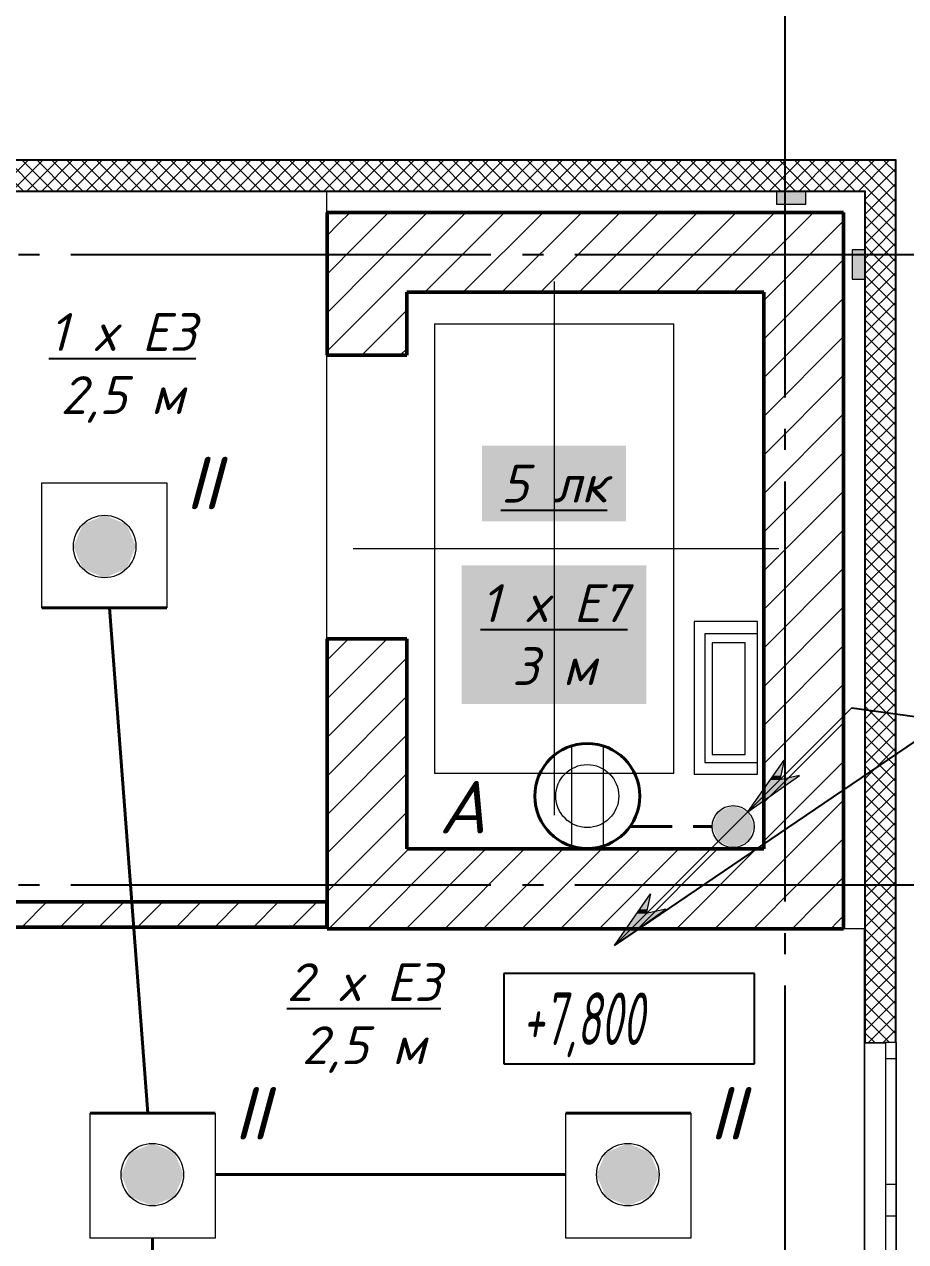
# Model space of a CAD drawing. Header units: millimetres. Extents: x 0 to 1286, y 0 to 420.
# Drawn here: x 548 to 589.9, y 262.6 to 320.6 of the extents above; entities that cross this region are included whole.
import ezdxf

# ---------------------------------------------------------------- set-up
doc = ezdxf.new("R2010")
doc.units = ezdxf.units.MM
for name, pattern in [('JIS_02_2.0', [3, 2, -1]), ('ГОСТ 2.303 5', [24, 20, -1.5, 1, -1.5]), ('СПКБ-0000-000-АР#003$0$Ashe', [300, 200, -100])]:
    doc.linetypes.add(name, pattern=pattern)
for name, color, linetype in [('Viewport1ForCustomObjects_0', 7, 'Continuous'), ('Viewport2ForCustomObjects_0', 7, 'Continuous'), ('Номер помещения', 7, 'Continuous'), ('СПКБ-0000-000-АР#003$0$Двери ArchiCAD', 7, 'Continuous'), ('СПКБ-0000-000-АР#003$0$Окна ArchiCAD', 7, 'Continuous'), ('СПКБ-0000-000-АР#003$0$Перекрытие новые', 7, 'Continuous'), ('СПКБ-0000-000-АР#003$0$Стены', 7, 'Continuous'), ('СПКБ-0000-000-АР#003$0$Фахверк', 7, 'Continuous'), ('Строительные оси', 7, 'Continuous'), ('ЭО_АВАРИЙНОЕ ОСВЕЩЕНИЕ', 7, 'Continuous'), ('ЭО_РАБОЧЕЕ ОСВЕЩЕНИЕ', 7, 'Continuous')]:
    doc.layers.add(name, color=color, linetype=linetype)
for name, color, linetype, lineweight, true_color in [('СПКБ-0000-000-АР#003$0$Двери ArchiCAD_Ном._пера__23', 7, 'Continuous', 35, 0xff6600), ('СПКБ-0000-000-АР#003$0$Двери ArchiCAD_Ном._пера__3', 7, 'Continuous', 18, 0xff6600), ('СПКБ-0000-000-АР#003$0$Двери ArchiCAD_Ном._пера__58', 7, 'Continuous', 50, 0xdf0000), ('СПКБ-0000-000-АР#003$0$Окна ArchiCAD_Ном._пера__68', 7, 'Continuous', 20, 0xfd4435), ('СПКБ-0000-000-АР#003$0$Перекрытие новые_Ном._пера__161', 7, 'Continuous', 13, 0xe11606), ('СПКБ-0000-000-АР#003$0$Стены_Ном._пера__58', 7, 'Continuous', 50, 0xdf0000), ('СПКБ-0000-000-АР#003$0$Стены_Ном._пера__68', 7, 'Continuous', 20, 0xfd4435), ('СПКБ-0000-000-АР#003$0$Фахверк_Ном._пера__102', 7, 'Continuous', 13, 0xcccccc)]:
    doc.layers.add(name, color=color, linetype=linetype, lineweight=lineweight, true_color=true_color)
for name, color, linetype, lineweight in [('СПКБ-0000-000-АР#003$0$Лифты_Ном._пера__120', 7, 'Continuous', 13), ('СПКБ-0000-000-АР#003$0$Лифты_Ном._пера__20', 1, 'Continuous', 20), ('СПКБ-0000-000-АР#003$0$Окна ArchiCAD_Ном._пера__6', 5, 'Continuous', 9), ('СПКБ-0000-000-АР#003$0$Стены_Ном._пера__20', 1, 'Continuous', 20), ('СПКБ-0000-000-АР#003$0$Фахверк_Ном._пера__1', 7, 'Continuous', 13)]:
    doc.layers.add(name, color=color, linetype=linetype, lineweight=lineweight)
doc.styles.add('1.8', font='isocpeui.ttf', dxfattribs={"height": 1.8})
doc.styles.add('2.5', font='isocpeui.ttf')
doc.styles.add('CustomTextStyle28', font='isocpeui.ttf', dxfattribs={"width": 0.601807, "height": 2.5})
pattern_1 = [(45, (0, 0), (-35.35534, 35.35534), []), (135, (0, 0), (35.35534, 35.35534), [])]
pattern_2 = [(45, (0, 0), (-91.9239, 91.9239), [])]

# ---------------------------------------------------------------- blocks, each defined once
blk = doc.blocks.new('*E601')
at = {"layer": 'Номер помещения', "color": 6, "linetype": 'Continuous'}
for p, q in [((244.979, 154.641), (233.041, 154.641)), ((233.041, 154.641), (233.041, 150.341)), ((244.979, 150.341), (244.979, 154.641)), ((233.041, 150.341), (244.979, 150.341))]:
    blk.add_line(p, q, dxfattribs=at)
at = {"layer": 'Строительные оси', "color": 3, "linetype": 'ГОСТ 2.303 5', "lineweight": 25}
for p, q in [((246.431, 202.072), (246.431, -45.143)), ((280.431, 188.857), (-283.569, 188.857)), ((280.431, 158.857), (-283.569, 158.857))]:
    blk.add_line(p, q, dxfattribs=at)
at = {"layer": 'ЭО_АВАРИЙНОЕ ОСВЕЩЕНИЕ', "color": 7, "lineweight": 0}
for p, q in [((249.623, 167.297), (243.966, 161.64)), ((244.673, 162.347), (246.394, 164.804)), ((246.394, 164.804), (246.189, 163.863)), ((244.673, 162.347), (247.13, 164.068)), ((247.13, 164.068), (246.189, 163.863)), ((243.966, 161.64), (238.309, 155.983)), ((238.309, 155.983), (240.03, 158.44)), ((240.03, 158.44), (239.825, 157.499)), ((238.309, 155.983), (240.766, 157.704)), ((240.766, 157.704), (239.825, 157.499))]:
    blk.add_line(p, q, dxfattribs=at)
at = {"layer": 'ЭО_АВАРИЙНОЕ ОСВЕЩЕНИЕ', "color": 1, "linetype": 'JIS_02_2.0', "lineweight": 40}
blk.add_line((239.055, 161.64), (242.966, 161.64), dxfattribs=at)
at = {"layer": 'ЭО_АВАРИЙНОЕ ОСВЕЩЕНИЕ', "color": 7, "lineweight": 0}
for points in [[(236.271, 165.479), (236.271, 160.709)], [(237.771, 165.479), (237.771, 160.709)]]:
    blk.add_lwpolyline(points, dxfattribs=at)
at = {"layer": 'ЭО_АВАРИЙНОЕ ОСВЕЩЕНИЕ', "color": 1, "lineweight": 40}
blk.add_circle((237.021, 163.094), 2.5, dxfattribs=at)
at = {"layer": 'ЭО_АВАРИЙНОЕ ОСВЕЩЕНИЕ', "color": 7, "lineweight": 0}
for centre, radius in [((237.021, 163.094), 1.5), ((243.966, 161.64), 1)]:
    blk.add_circle(centre, radius, dxfattribs=at)
at = {"layer": 'ЭО_АВАРИЙНОЕ ОСВЕЩЕНИЕ', "color": 1, "lineweight": 0}
for points in [[(246.394, 164.804), (245.878, 164.068), (246.233, 164.068)], [(245.878, 164.068), (245.734, 163.863), (246.189, 163.863)], [(245.878, 164.068), (246.233, 164.068), (246.189, 163.863)], [(247.13, 164.068), (246.189, 163.863), (246.838, 163.863)], [(245.734, 163.863), (246.189, 163.863), (244.673, 162.347)], [(246.189, 163.863), (246.838, 163.863), (244.673, 162.347)], [(240.03, 158.44), (239.514, 157.704), (239.869, 157.704)], [(239.514, 157.704), (239.37, 157.499), (239.825, 157.499)], [(239.514, 157.704), (239.869, 157.704), (239.825, 157.499)], [(240.766, 157.704), (239.825, 157.499), (240.474, 157.499)], [(239.37, 157.499), (239.825, 157.499), (238.309, 155.983)], [(239.825, 157.499), (240.474, 157.499), (238.309, 155.983)]]:
    blk.add_solid(points, dxfattribs=at)
at = {"layer": 'ЭО_АВАРИЙНОЕ ОСВЕЩЕНИЕ', "color": 1, "lineweight": 40}
for points in [[(243.259, 162.347), (242.966, 161.64), (244.966, 161.64)], [(243.966, 162.64), (243.259, 162.347), (244.673, 162.347)], [(243.259, 162.347), (244.673, 162.347), (244.966, 161.64)], [(242.966, 161.64), (243.259, 160.933), (244.673, 160.933)], [(242.966, 161.64), (244.966, 161.64), (244.673, 160.933)], [(243.259, 160.933), (244.673, 160.933), (243.966, 160.64)]]:
    blk.add_solid(points, dxfattribs=at)
at = {"layer": 'ЭО_РАБОЧЕЕ ОСВЕЩЕНИЕ', "color": 7, "lineweight": 0}
for p, q in [((211.047, 177.999), (216.997, 177.999)), ((211.047, 172.049), (211.047, 177.999)), ((216.997, 177.999), (216.997, 172.049)), ((213.354, 142.043), (213.354, 147.993)), ((219.304, 147.993), (219.304, 142.043)), ((235.994, 142.043), (235.994, 147.993)), ((241.944, 147.993), (241.944, 142.043)), ((219.304, 142.043), (213.354, 142.043)), ((241.944, 142.043), (235.994, 142.043))]:
    blk.add_line(p, q, dxfattribs=at)
at = {"layer": 'ЭО_РАБОЧЕЕ ОСВЕЩЕНИЕ', "color": 5, "lineweight": 40}
for p, q in [((216.997, 172.049), (211.047, 172.049)), ((216.089, 147.993), (214.262, 172.049)), ((213.354, 147.993), (219.304, 147.993)), ((235.994, 147.993), (241.944, 147.993)), ((219.304, 145.068), (235.994, 145.068)), ((216.306, 132.742), (216.31, 142.043))]:
    blk.add_line(p, q, dxfattribs=at)
at = {"layer": 'ЭО_РАБОЧЕЕ ОСВЕЩЕНИЕ', "color": 7, "lineweight": 0}
for centre in [(214.039, 174.974), (216.311, 145.068), (238.952, 145.068)]:
    blk.add_circle(centre, 1.488, dxfattribs=at)
at = {"layer": 'ЭО_РАБОЧЕЕ ОСВЕЩЕНИЕ', "color": 5, "lineweight": 0}
for points in [[(214.039, 176.462), (212.988, 176.026), (215.091, 176.026)], [(212.988, 176.026), (212.552, 174.974), (215.527, 174.974)], [(212.988, 176.026), (215.091, 176.026), (215.527, 174.974)], [(212.552, 174.974), (212.988, 173.923), (215.091, 173.923)], [(212.552, 174.974), (215.527, 174.974), (215.091, 173.923)], [(212.988, 173.923), (215.091, 173.923), (214.039, 173.487)], [(215.26, 146.119), (214.824, 145.068), (217.799, 145.068)], [(216.311, 146.555), (215.26, 146.119), (217.363, 146.119)], [(215.26, 146.119), (217.363, 146.119), (217.799, 145.068)], [(237.9, 146.119), (237.464, 145.068), (240.439, 145.068)], [(238.952, 146.555), (237.9, 146.119), (240.004, 146.119)], [(237.9, 146.119), (240.004, 146.119), (240.439, 145.068)], [(214.824, 145.068), (215.26, 144.016), (217.363, 144.016)], [(214.824, 145.068), (217.799, 145.068), (217.363, 144.016)], [(237.464, 145.068), (237.9, 144.016), (240.004, 144.016)], [(237.464, 145.068), (240.439, 145.068), (240.004, 144.016)], [(215.26, 144.016), (217.363, 144.016), (216.311, 143.58)], [(237.9, 144.016), (240.004, 144.016), (238.952, 143.58)]]:
    blk.add_solid(points, dxfattribs=at)
at = {"layer": 'Номер помещения', "color": 0, "linetype": 'Continuous', "style": 'CustomTextStyle28', "width": 0.601807}
blk.add_text('+7,800', height=2.5, dxfattribs=at).set_placement((233.941, 151.241))
blk = doc.blocks.new('СПКБ-0000-000-АР#003$0$Перекрытие_2', base_point=(22461.7, 19187.9))
at = {"layer": 'СПКБ-0000-000-АР#003$0$Перекрытие новые_Ном._пера__161', "color": 12, "linetype": 'Continuous', "lineweight": 13, "true_color": 0xe11606, "flags": 128}
blk.add_lwpolyline([(22461.7, 19187.9), (17852.7, 19187.9), (17852.7, 3579), (22462, 3579), (22462, 4190.3), (22462, 5140.3), (22462, 7088.5), (25022.7, 7088.5), (25022.7, 9974.9), (19954.3, 9975.7), (19954.3, 12754.6), (25022.7, 12758.4), (25022.7, 15678), (22461.7, 15678), (22461.7, 17613.1), (22461.7, 18563.1)], close=True, dxfattribs=at)
blk = doc.blocks.new('СПКБ-0000-000-АР#003$0$Двустворчатое Окно 19')
at = {"layer": 'СПКБ-0000-000-АР#003$0$Окна ArchiCAD_Ном._пера__6', "color": 5, "linetype": 'Continuous', "lineweight": 9}
for p, q in [((-747, 100), (747, 100)), ((-750, 0), (-675, 0)), ((-675, 0), (-675, -50)), ((-675, 0), (-75, 0)), ((-75, -50), (-75, 0)), ((-75, 0), (0, 0)), ((0, 0), (75, 0)), ((75, 0), (75, -50)), ((75, 0), (675, 0)), ((675, -50), (675, 0)), ((675, 0), (750, 0)), ((-750, -50), (750, -50)), ((-675, -50), (-750, -50)), ((-75, -50), (-675, -50)), ((0, -50), (-75, -50)), ((75, -50), (0, -50)), ((675, -50), (75, -50)), ((750, -50), (675, -50))]:
    blk.add_line(p, q, dxfattribs=at)
at = {"layer": 'СПКБ-0000-000-АР#003$0$Окна ArchiCAD_Ном._пера__68', "color": 20, "linetype": 'Continuous', "lineweight": 20, "true_color": 0xfd4435}
for p, q in [((-750, -47), (-750, 0)), ((750, -47), (750, 0)), ((-750, -50), (-750, -47)), ((750, -50), (750, -47))]:
    blk.add_line(p, q, dxfattribs=at)
blk = doc.blocks.new('СПКБ-0000-000-АР#003$0$Стена_3', base_point=(25022.7, 19187.9))
at = {"layer": 'СПКБ-0000-000-АР#003$0$Стены_Ном._пера__68', "linetype": 'Continuous', "lineweight": 20, "true_color": 0xfd4435}
for points in [[(17893.1, 19334.9), (18633.1, 19334.9), (18633.1, 19337.9), (17893.1, 19337.9)], [(20133.1, 19334.9), (25169.7, 19334.9), (25172.7, 19337.9), (20133.1, 19337.9)], [(18633.1, 19187.9), (18636.1, 19187.9), (18636.1, 19287.9), (18633.1, 19287.9), (18633.1, 19190.9)], [(20130.1, 19187.9), (20133.1, 19187.9), (20133.1, 19190.9), (20133.1, 19287.9), (20130.1, 19287.9)], [(18633.1, 19190.9), (17893.1, 19190.9), (17893.1, 19187.9), (18633.1, 19187.9)], [(25025.7, 19190.9), (20133.1, 19190.9), (20133.1, 19187.9), (25022.7, 19187.9)]]:
    blk.add_hatch(color=20, dxfattribs=at).paths.add_polyline_path(points)
h = blk.add_hatch(dxfattribs=at)
h.set_pattern_fill('СЕТКА_5X5_ДИАГОНАЛЬНАЯ', color=20, style=0, pattern_type=2)
h.set_pattern_definition(pattern_1)
h.paths.add_polyline_path([(17893.1, 19190.9), (18633.1, 19190.9), (18633.1, 19287.9), (18633.1, 19334.9), (17893.1, 19334.9)])
h = blk.add_hatch(dxfattribs=at)
h.set_pattern_fill('СЕТКА_5X5_ДИАГОНАЛЬНАЯ', color=20, style=0, pattern_type=2)
h.set_pattern_definition(pattern_1)
h.paths.add_polyline_path([(25169.7, 19334.9), (20133.1, 19334.9), (20133.1, 19287.9), (20133.1, 19190.9), (25025.7, 19190.9)])
at = {"layer": 'СПКБ-0000-000-АР#003$0$Стены_Ном._пера__68', "color": 20, "linetype": 'Continuous', "lineweight": 20, "true_color": 0xfd4435}
for p, q in [((18633.1, 19334.9), (17893.1, 19334.9)), ((18633.1, 19337.9), (18633.1, 19334.9)), ((18633.1, 19334.9), (18633.1, 19287.9)), ((20133.1, 19337.9), (20133.1, 19334.9)), ((25169.7, 19334.9), (20133.1, 19334.9)), ((20133.1, 19334.9), (20133.1, 19287.9)), ((18633.1, 19287.9), (18636.1, 19287.9)), ((18633.1, 19190.9), (18633.1, 19287.9)), ((18636.1, 19287.9), (18636.1, 19187.9)), ((20130.1, 19287.9), (20130.1, 19187.9)), ((20133.1, 19287.9), (20130.1, 19287.9)), ((20133.1, 19190.9), (20133.1, 19287.9)), ((17893.1, 19190.9), (18633.1, 19190.9)), ((18633.1, 19187.9), (18636.1, 19187.9)), ((20133.1, 19187.9), (20130.1, 19187.9)), ((20133.1, 19190.9), (25025.7, 19190.9))]:
    blk.add_line(p, q, dxfattribs=at)
at = {"layer": 'СПКБ-0000-000-АР#003$0$Стены_Ном._пера__68', "color": 20, "linetype": 'Continuous', "lineweight": 20, "true_color": 0xfd4435, "flags": 128}
for points in [[(18633.1, 19337.9), (17893.1, 19337.9)], [(17893.1, 19337.9), (17893.1, 19187.9)], [(25172.7, 19337.9), (20133.1, 19337.9)], [(17893.1, 19187.9), (18633.1, 19187.9)], [(20133.1, 19187.9), (25022.7, 19187.9)]]:
    blk.add_lwpolyline(points, dxfattribs=at)
at = {"layer": 'СПКБ-0000-000-АР#003$0$Окна ArchiCAD', "color": 5, "linetype": 'Continuous', "lineweight": 9, "xscale": -1, "zscale": 1000, "rotation": 180}
blk.add_blockref('СПКБ-0000-000-АР#003$0$Двустворчатое Окно 19', (19383.1, 19287.9), dxfattribs=at)
blk = doc.blocks.new('СПКБ-0000-000-АР#003$0$Стена_5', base_point=(25022.7, 3584))
at = {"layer": 'СПКБ-0000-000-АР#003$0$Стены_Ном._пера__68', "linetype": 'Continuous', "lineweight": 20, "true_color": 0xfd4435}
h = blk.add_hatch(dxfattribs=at)
h.set_pattern_fill('СЕТКА_5X5_ДИАГОНАЛЬНАЯ', color=20, style=0, pattern_type=2)
h.set_pattern_definition(pattern_1)
h.paths.add_polyline_path([(25025.7, 19190.9), (25025.7, 18910.7), (25169.7, 18910.7), (25169.7, 19334.9)])
for points in [[(25172.7, 18910.7), (25172.7, 19337.9), (25169.7, 19334.9), (25169.7, 18910.7)], [(25022.7, 19187.9), (25022.7, 18910.7), (25025.7, 18910.7), (25025.7, 19190.9)], [(25025.7, 18910.7), (25023.1, 18910.7), (25023.1, 18770.7), (25025.7, 18770.7)], [(25172.7, 18770.7), (25172.7, 18910.7), (25169.7, 18910.7), (25169.7, 18770.7)], [(25022.7, 18770.7), (25022.7, 15135.7), (25025.7, 15135.7), (25025.7, 18770.7)], [(25169.7, 18770.7), (25169.7, 15135.7), (25172.7, 15135.7), (25172.7, 18770.7)], [(25022.7, 15135.7), (25022.7, 15132.7), (25122.7, 15132.7), (25122.7, 15135.7), (25025.7, 15135.7)]]:
    blk.add_hatch(color=20, dxfattribs=at).paths.add_polyline_path(points)
h = blk.add_hatch(dxfattribs=at)
h.set_pattern_fill('СЕТКА_5X5_ДИАГОНАЛЬНАЯ', color=20, style=0, pattern_type=2)
h.set_pattern_definition(pattern_1)
h.paths.add_polyline_path([(25169.7, 18770.7), (25169.7, 18910.7), (25025.7, 18910.7), (25025.7, 18770.7)])
h = blk.add_hatch(dxfattribs=at)
h.set_pattern_fill('СЕТКА_5X5_ДИАГОНАЛЬНАЯ', color=20, style=0, pattern_type=2)
h.set_pattern_definition(pattern_1)
h.paths.add_polyline_path([(25025.7, 15135.7), (25122.7, 15135.7), (25169.7, 15135.7), (25169.7, 18770.7), (25025.7, 18770.7)])
at = {"layer": 'СПКБ-0000-000-АР#003$0$Стены_Ном._пера__68', "color": 20, "linetype": 'Continuous', "lineweight": 20, "true_color": 0xfd4435}
for p, q in [((25169.7, 18910.7), (25169.7, 19334.9)), ((25025.7, 19190.9), (25025.7, 18910.7)), ((25025.7, 18910.7), (25025.7, 18770.7)), ((25169.7, 18770.7), (25169.7, 18910.7)), ((25025.7, 18770.7), (25025.7, 15135.7)), ((25169.7, 15135.7), (25169.7, 18770.7)), ((25022.7, 15135.7), (25022.7, 15132.7)), ((25122.7, 15132.7), (25022.7, 15132.7)), ((25025.7, 15135.7), (25122.7, 15135.7)), ((25122.7, 15135.7), (25122.7, 15132.7)), ((25169.7, 15135.7), (25122.7, 15135.7)), ((25172.7, 15135.7), (25169.7, 15135.7))]:
    blk.add_line(p, q, dxfattribs=at)
at = {"layer": 'СПКБ-0000-000-АР#003$0$Стены_Ном._пера__68', "color": 20, "linetype": 'Continuous', "lineweight": 20, "true_color": 0xfd4435, "flags": 128}
for points in [[(25172.7, 15135.7), (25172.7, 19337.9)], [(25022.7, 19187.9), (25022.7, 18910.7)], [(25022.7, 18770.7), (25022.7, 15135.7)]]:
    blk.add_lwpolyline(points, dxfattribs=at)
at = {"layer": 'СПКБ-0000-000-АР#003$0$Окна ArchiCAD', "color": 5, "linetype": 'Continuous', "lineweight": 9, "xscale": -1, "zscale": 1000, "rotation": 90}
blk.add_blockref('СПКБ-0000-000-АР#003$0$Двустворчатое Окно 19', (25122.7, 14385.7), dxfattribs=at)
blk = doc.blocks.new('СПКБ-0000-000-АР#003$0$Стена_14', base_point=(24542.7, 18707.9))
at = {"layer": 'СПКБ-0000-000-АР#003$0$Стены_Ном._пера__20', "linetype": 'Continuous', "lineweight": 20}
h = blk.add_hatch(dxfattribs=at)
h.set_pattern_fill('КИРПИЧ_ОБЫКНОВЕННЫЙ', color=1, style=0, pattern_type=2)
h.set_pattern_definition(pattern_2)
h.paths.add_polyline_path([(24922.7, 19087.9), (22462.7, 19087.9), (22842.7, 18707.9), (24542.7, 18707.9)])
at = {"layer": 'СПКБ-0000-000-АР#003$0$Стены_Ном._пера__58', "color": 12, "linetype": 'Continuous', "lineweight": 50, "true_color": 0xdf0000, "flags": 128}
for points in [[(24922.7, 19087.9), (22462.7, 19087.9)], [(22842.7, 18707.9), (24542.7, 18707.9)]]:
    blk.add_lwpolyline(points, dxfattribs=at)
blk = doc.blocks.new('СПКБ-0000-000-АР#003$0$Простой Проем Двери')
at = {"layer": 'СПКБ-0000-000-АР#003$0$Двери ArchiCAD_Ном._пера__58', "color": 12, "linetype": 'Continuous', "lineweight": 50, "true_color": 0xdf0000}
for p, q in [((-675, -380), (-675, 0)), ((675, -380), (675, 0))]:
    blk.add_line(p, q, dxfattribs=at)
blk = doc.blocks.new('СПКБ-0000-000-АР#003$0$Стена_15', base_point=(22842.7, 18707.9))
at = {"layer": 'СПКБ-0000-000-АР#003$0$Стены_Ном._пера__20', "linetype": 'Continuous', "lineweight": 20}
h = blk.add_hatch(dxfattribs=at)
h.set_pattern_fill('КИРПИЧ_ОБЫКНОВЕННЫЙ', color=1, style=0, pattern_type=2)
h.set_pattern_definition(pattern_2)
h.paths.add_polyline_path([(22462.7, 18407.9), (22842.7, 18407.9), (22842.7, 18707.9), (22462.7, 19087.9)])
h = blk.add_hatch(dxfattribs=at)
h.set_pattern_fill('КИРПИЧ_ОБЫКНОВЕННЫЙ', color=1, style=0, pattern_type=2)
h.set_pattern_definition(pattern_2)
h.paths.add_polyline_path([(22462.7, 15678), (22842.7, 16058), (22842.7, 17057.9), (22462.7, 17057.9)])
at = {"layer": 'СПКБ-0000-000-АР#003$0$Стены_Ном._пера__58', "color": 12, "linetype": 'Continuous', "lineweight": 50, "true_color": 0xdf0000, "flags": 128}
for points in [[(22462.7, 19087.9), (22462.7, 18407.9)], [(22842.7, 18407.9), (22842.7, 18707.9)], [(22462.7, 17057.9), (22462.7, 15678)], [(22842.7, 16058), (22842.7, 17057.9)]]:
    blk.add_lwpolyline(points, dxfattribs=at)
at = {"layer": 'СПКБ-0000-000-АР#003$0$Двери ArchiCAD', "color": 21, "linetype": 'Continuous', "lineweight": 18, "true_color": 0xff9955, "xscale": -1, "zscale": 1000, "rotation": 90}
blk.add_blockref('СПКБ-0000-000-АР#003$0$Простой Проем Двери', (22462.7, 17732.9), dxfattribs=at)
blk = doc.blocks.new('СПКБ-0000-000-АР#003$0$Стена_16', base_point=(22842.7, 16058))
at = {"layer": 'СПКБ-0000-000-АР#003$0$Стены_Ном._пера__20', "linetype": 'Continuous', "lineweight": 20}
h = blk.add_hatch(dxfattribs=at)
h.set_pattern_fill('КИРПИЧ_ОБЫКНОВЕННЫЙ', color=1, style=0, pattern_type=2)
h.set_pattern_definition(pattern_2)
h.paths.add_polyline_path([(22462.7, 15678), (24922.7, 15678), (24542.7, 16058), (22842.7, 16058)])
at = {"layer": 'СПКБ-0000-000-АР#003$0$Стены_Ном._пера__58', "color": 12, "linetype": 'Continuous', "lineweight": 50, "true_color": 0xdf0000, "flags": 128}
for points in [[(24542.7, 16058), (22842.7, 16058)], [(22462.7, 15678), (24922.7, 15678)]]:
    blk.add_lwpolyline(points, dxfattribs=at)
blk = doc.blocks.new('СПКБ-0000-000-АР#003$0$Стена_17', base_point=(24542.7, 16058))
at = {"layer": 'СПКБ-0000-000-АР#003$0$Стены_Ном._пера__20', "linetype": 'Continuous', "lineweight": 20}
h = blk.add_hatch(dxfattribs=at)
h.set_pattern_fill('КИРПИЧ_ОБЫКНОВЕННЫЙ', color=1, style=0, pattern_type=2)
h.set_pattern_definition(pattern_2)
h.paths.add_polyline_path([(24922.7, 15678), (24922.7, 19087.9), (24542.7, 18707.9), (24542.7, 16058)])
at = {"layer": 'СПКБ-0000-000-АР#003$0$Стены_Ном._пера__58', "color": 12, "linetype": 'Continuous', "lineweight": 50, "true_color": 0xdf0000, "flags": 128}
for points in [[(24922.7, 15678), (24922.7, 19087.9)], [(24542.7, 18707.9), (24542.7, 16058)]]:
    blk.add_lwpolyline(points, dxfattribs=at)
blk = doc.blocks.new('СПКБ-0000-000-АР#003$0$Однопольная Дверь 19_3')
at = {"layer": 'СПКБ-0000-000-АР#003$0$Двери ArchiCAD_Ном._пера__23', "color": 30, "linetype": 'Continuous', "lineweight": 35, "true_color": 0xff6600}
for p, q in [((-460, 0), (-500, 0)), ((-500, 0), (-500, -115)), ((-460, -115), (-460, 0)), ((500, 0), (460, 0)), ((460, 0), (460, -115)), ((500, -115), (500, 0)), ((-500, -115), (-460, -115)), ((460, -115), (500, -115))]:
    blk.add_line(p, q, dxfattribs=at)
at = {"layer": 'СПКБ-0000-000-АР#003$0$Двери ArchiCAD_Ном._пера__3', "color": 30, "linetype": 'Continuous', "lineweight": 18, "true_color": 0xff6600}
blk.add_line((460, 0), (-336.7, 460), dxfattribs=at)
blk.add_arc((460, 0), 920, 150, 180, dxfattribs=at)
at = {"layer": 'СПКБ-0000-000-АР#003$0$Двери ArchiCAD_Ном._пера__58', "color": 12, "linetype": 'Continuous', "lineweight": 50, "true_color": 0xdf0000}
for p, q in [((-500, 0), (-537, 0)), ((-500, 0), (-500, -115)), ((500, 0), (500, -115)), ((500, 0), (537, 0)), ((-500, -115), (-500, -120)), ((500, -115), (500, -120)), ((-500, -120), (-537, -120)), ((500, -120), (537, -120))]:
    blk.add_line(p, q, dxfattribs=at)
blk = doc.blocks.new('СПКБ-0000-000-АР#003$0$Стена_34', base_point=(22461.7, 15686))
at = {"layer": 'СПКБ-0000-000-АР#003$0$Стены_Ном._пера__20', "linetype": 'Continuous', "lineweight": 20}
h = blk.add_hatch(dxfattribs=at)
h.set_pattern_fill('КИРПИЧ_ОБЫКНОВЕННЫЙ', color=1, style=0, pattern_type=2)
h.set_pattern_definition(pattern_2)
h.paths.add_polyline_path([(18468.1, 15806), (18468.1, 15686), (18597.7, 15686), (18597.7, 15801), (18597.7, 15806)])
h = blk.add_hatch(dxfattribs=at)
h.set_pattern_fill('КИРПИЧ_ОБЫКНОВЕННЫЙ', color=1, style=0, pattern_type=2)
h.set_pattern_definition(pattern_2)
h.paths.add_polyline_path([(22461.7, 15806), (19597.7, 15806), (19597.7, 15801), (19597.7, 15686), (22461.7, 15686)])
at = {"layer": 'СПКБ-0000-000-АР#003$0$Стены_Ном._пера__58', "color": 12, "linetype": 'Continuous', "lineweight": 50, "true_color": 0xdf0000}
for p, q in [((18597.7, 15806), (18560.7, 15806)), ((18597.7, 15801), (18597.7, 15806)), ((18597.7, 15686), (18597.7, 15801)), ((19597.7, 15806), (19634.7, 15806)), ((19597.7, 15801), (19597.7, 15806)), ((19597.7, 15686), (19597.7, 15801)), ((18597.7, 15686), (18560.7, 15686)), ((19597.7, 15686), (19634.7, 15686))]:
    blk.add_line(p, q, dxfattribs=at)
at = {"layer": 'СПКБ-0000-000-АР#003$0$Стены_Ном._пера__58', "color": 12, "linetype": 'Continuous', "lineweight": 50, "true_color": 0xdf0000, "flags": 128}
for points in [[(18597.7, 15806), (18468.1, 15806)], [(18468.1, 15806), (18468.1, 15686)], [(22461.7, 15806), (19597.7, 15806)], [(22461.7, 15686), (22461.7, 15806)], [(18468.1, 15686), (18597.7, 15686)], [(19597.7, 15686), (22461.7, 15686)]]:
    blk.add_lwpolyline(points, dxfattribs=at)
at = {"layer": 'СПКБ-0000-000-АР#003$0$Двери ArchiCAD', "color": 21, "linetype": 'Continuous', "lineweight": 18, "true_color": 0xff9955, "xscale": -1, "zscale": 1000, "rotation": 180}
blk.add_blockref('СПКБ-0000-000-АР#003$0$Однопольная Дверь 19_3', (19097.7, 15686), dxfattribs=at)
blk = doc.blocks.new('СПКБ-0000-000-АР#003$0$Колонна_139', base_point=(24993.1, 18840.7))
at = {"layer": 'СПКБ-0000-000-АР#003$0$Фахверк_Ном._пера__102', "linetype": 'Continuous', "lineweight": 13, "true_color": 0xcccccc}
blk.add_hatch(color=254, dxfattribs=at).paths.add_polyline_path([(25023.1, 18770.7), (25023.1, 18910.7), (24963.1, 18910.7), (24963.1, 18770.7)])
at = {"layer": 'СПКБ-0000-000-АР#003$0$Фахверк_Ном._пера__1', "color": 7, "linetype": 'Continuous', "lineweight": 13, "flags": 128}
blk.add_lwpolyline([(25023.1, 18770.7), (25023.1, 18910.7), (24963.1, 18910.7), (24963.1, 18770.7)], close=True, dxfattribs=at)
blk = doc.blocks.new('СПКБ-0000-000-АР#003$0$Колонна_140', base_point=(24673.1, 19157.7))
at = {"layer": 'СПКБ-0000-000-АР#003$0$Фахверк_Ном._пера__102', "linetype": 'Continuous', "lineweight": 13, "true_color": 0xcccccc}
blk.add_hatch(color=254, dxfattribs=at).paths.add_polyline_path([(24743.1, 19187.7), (24603.1, 19187.7), (24603.1, 19127.7), (24743.1, 19127.7)])
at = {"layer": 'СПКБ-0000-000-АР#003$0$Фахверк_Ном._пера__1', "color": 7, "linetype": 'Continuous', "lineweight": 13, "flags": 128}
blk.add_lwpolyline([(24743.1, 19187.7), (24603.1, 19187.7), (24603.1, 19127.7), (24743.1, 19127.7)], close=True, dxfattribs=at)
blk = doc.blocks.new('*E600')
at = {"layer": 'СПКБ-0000-000-АР#003$0$Лифты_Ном._пера__120', "color": 7, "linetype": 'СПКБ-0000-000-АР#003$0$Ashe', "lineweight": 13}
for p, q in [((481.006, 214.428), (481.006, 189.028)), ((471.433, 201.728), (491.706, 201.728))]:
    blk.add_line(p, q, dxfattribs=at)
at = {"layer": 'СПКБ-0000-000-АР#003$0$Лифты_Ном._пера__20', "color": 1, "linetype": 'Continuous', "lineweight": 20}
for p, q in [((475.306, 212.428), (475.306, 191.028)), ((475.306, 212.428), (486.706, 212.428)), ((486.706, 191.028), (486.706, 212.428)), ((487.685, 198.25), (487.685, 190.983)), ((490.692, 198.25), (487.685, 198.25)), ((490.692, 190.983), (490.692, 198.25)), ((488.193, 197.657), (488.193, 191.534)), ((490.692, 197.657), (488.193, 197.657)), ((490.692, 191.534), (490.692, 197.657)), ((488.532, 197.233), (488.532, 191.915)), ((490.099, 197.233), (488.532, 197.233)), ((490.099, 191.915), (490.099, 197.233)), ((488.532, 191.915), (490.099, 191.915)), ((488.193, 191.534), (490.692, 191.534)), ((475.306, 191.028), (486.706, 191.028)), ((487.685, 190.983), (490.692, 190.983))]:
    blk.add_line(p, q, dxfattribs=at)
at = {"layer": 'СПКБ-0000-000-АР#003$0$Перекрытие новые', "color": 12, "linetype": 'Continuous', "lineweight": 13, "true_color": 0xe11606, "xscale": 0.01, "yscale": 0.01, "zscale": 0.01}
blk.add_blockref('СПКБ-0000-000-АР#003$0$Перекрытие_2', (470.184, 218.722), dxfattribs=at)
at = {"layer": 'СПКБ-0000-000-АР#003$0$Стены', "color": 20, "lineweight": 20, "true_color": 0xfd4435, "xscale": 0.01, "yscale": 0.01, "zscale": 0.01}
for name, p in [('СПКБ-0000-000-АР#003$0$Стена_3', (495.794, 218.723)), ('СПКБ-0000-000-АР#003$0$Стена_5', (495.794, 62.683))]:
    blk.add_blockref(name, p, dxfattribs=at)
at = {"layer": 'СПКБ-0000-000-АР#003$0$Стены', "color": 12, "lineweight": 50, "true_color": 0xdf0000, "xscale": 0.01, "yscale": 0.01, "zscale": 0.01}
for name, p in [('СПКБ-0000-000-АР#003$0$Стена_14', (490.994, 213.923)), ('СПКБ-0000-000-АР#003$0$Стена_15', (473.994, 213.923)), ('СПКБ-0000-000-АР#003$0$Стена_17', (490.994, 187.423)), ('СПКБ-0000-000-АР#003$0$Стена_16', (473.994, 187.423)), ('СПКБ-0000-000-АР#003$0$Стена_34', (470.184, 183.703))]:
    blk.add_blockref(name, p, dxfattribs=at)
at = {"layer": 'СПКБ-0000-000-АР#003$0$Фахверк', "color": 7, "lineweight": 13, "xscale": 0.01, "yscale": 0.01, "zscale": 0.01}
for name, p in [('СПКБ-0000-000-АР#003$0$Колонна_140', (492.299, 218.421)), ('СПКБ-0000-000-АР#003$0$Колонна_139', (495.499, 215.251))]:
    blk.add_blockref(name, p, dxfattribs=at)
blk = doc.blocks.new('CustomObjectsInViewport1_0')
at = {"layer": 'ЭО_АВАРИЙНОЕ ОСВЕЩЕНИЕ'}
for p in [(587.379, 288.025), (576.065, 276.711)]:
    blk.add_line(p, (591.836, 287.406), dxfattribs=at)

msp = doc.modelspace()

# ---------------------------------------------------------------- block references
msp.add_blockref('*E600', (92.189, 93.885))
at = {"layer": 'Viewport1ForCustomObjects_0'}
msp.add_blockref('CustomObjectsInViewport1_0', (0, 0), dxfattribs=at)
at = {"layer": 'Viewport2ForCustomObjects_0'}
msp.add_blockref('*E601', (337.756, 120.729), dxfattribs=at)

# ---------------------------------------------------------------- texts
at = {"layer": 'ЭО_АВАРИЙНОЕ ОСВЕЩЕНИЕ', "char_height": 1.8, "attachment_point": 5, "style": '1.8', "bg_fill": 1, "box_fill_scale": 1.5, "bg_fill_color": 7, "bg_fill_true_color": 16777215, "bg_fill_transparency": 0}
for s, insert in [('{\\L5 лк}', (573.195, 298.698)), ('{\\L1 x Е7\\P}3 м', (573.195, 291.508))]:
    msp.add_mtext(s, dxfattribs=dict(at, insert=insert))
at = {"layer": 'ЭО_АВАРИЙНОЕ ОСВЕЩЕНИЕ', "color": 1, "insert": (568.832, 283.291), "char_height": 2.5, "attachment_point": 5, "style": '2.5'}
msp.add_mtext('А', dxfattribs=at)
at = {"layer": 'ЭО_РАБОЧЕЕ ОСВЕЩЕНИЕ', "attachment_point": 5}
for s, insert, char_height, style in [('{\\L1 x Е3\\P}2,5 м', (552.641, 304.206), 1.8, '1.8'), ('II', (556.467, 298.728), 2.5, '2.5'), ('{\\L2 x Е3\\P}2,5 м', (564.13, 273.253), 1.8, '1.8'), ('II', (558.773, 268.721), 2.5, '2.5'), ('II', (581.414, 268.721), 2.5, '2.5')]:
    msp.add_mtext(s, dxfattribs=dict(at, insert=insert, char_height=char_height, style=style))

doc.saveas('drawing.dxf')
